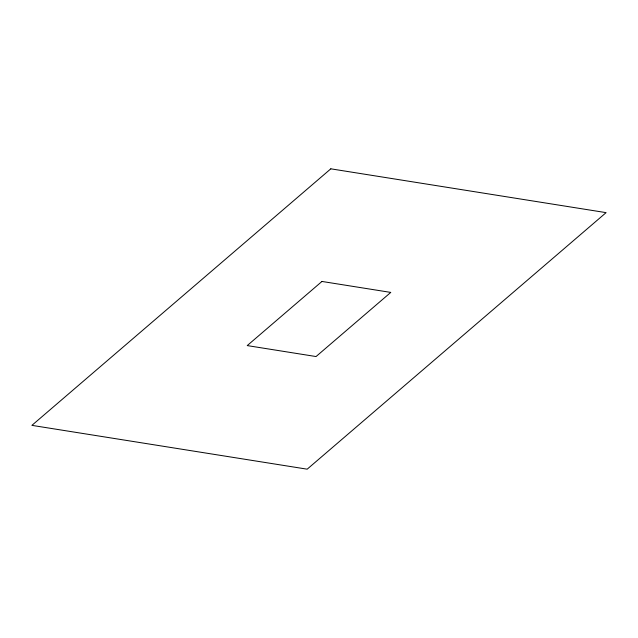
<?xml version="1.0" encoding="UTF-8"?>
<svg xmlns="http://www.w3.org/2000/svg" width="638" height="638" viewBox="0 0 638 638"><rect width="100%" height="100%" fill="white"/><g stroke="black" fill="none" stroke-linecap="round" stroke-linejoin="round"><path stroke-width="0.96" d="M330.819 168.823L31.9 425.363L307.181 469.177L606.1 212.637L330.819 168.823M321.959 281.454L247.225 345.589L316.041 356.546L390.775 292.411L321.959 281.454"/></g></svg>
